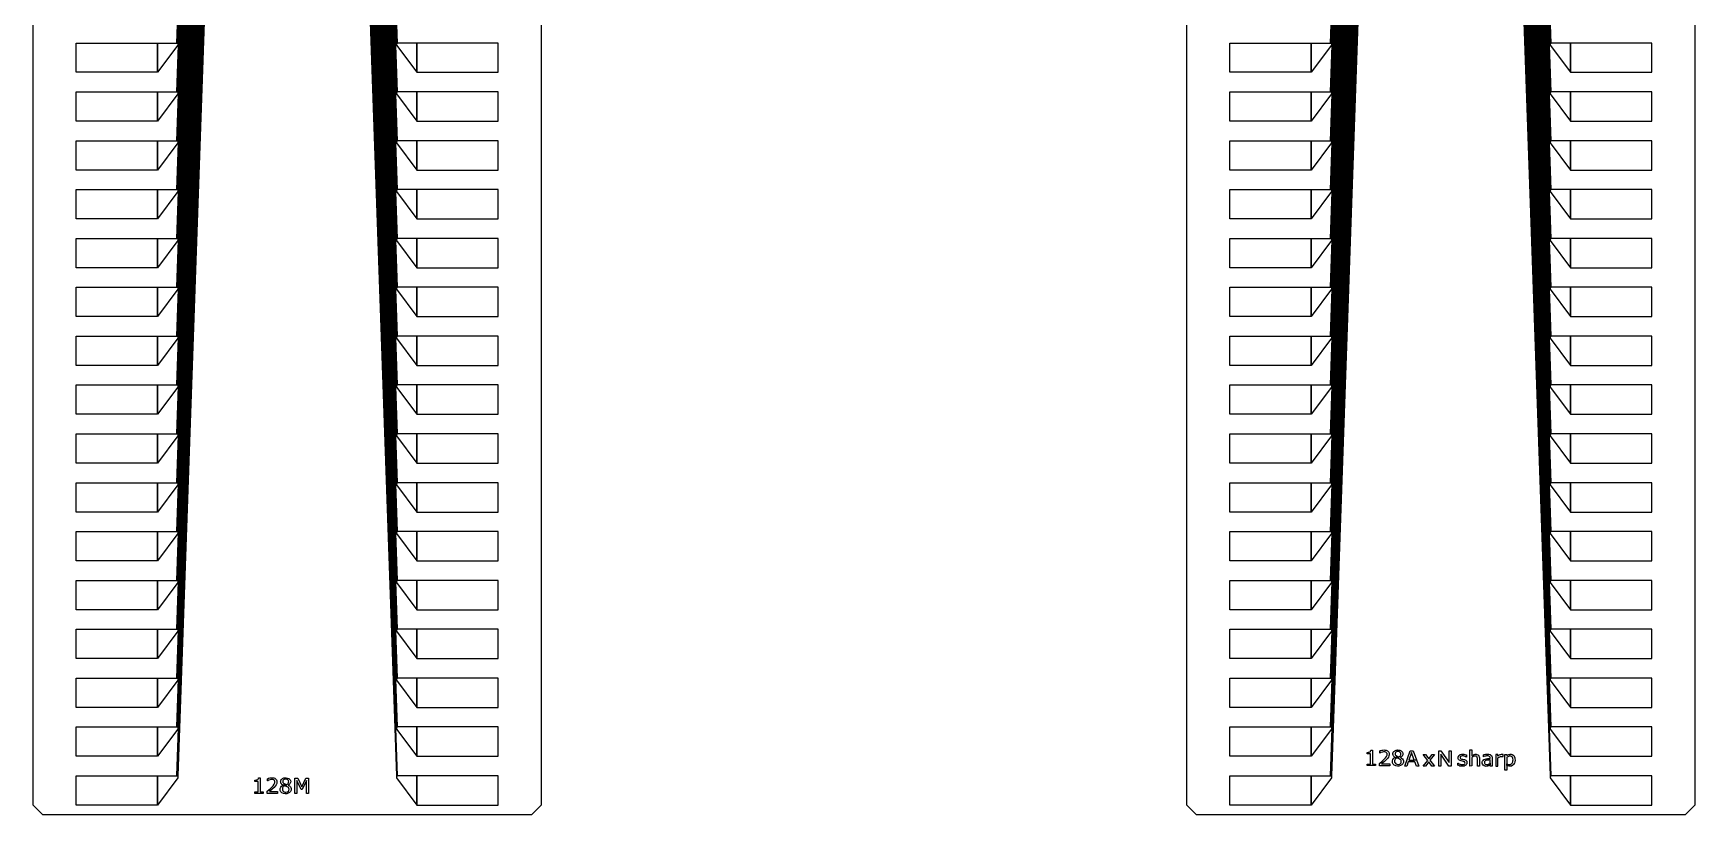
# Model space of a CAD drawing. Header units: inches. Extents: x 115980 to 170179, y 57000 to 74333.
# Drawn here: x 144180 to 147637, y 57100 to 58725 of the extents above; entities that cross this region are included whole.
import ezdxf

# ---------------------------------------------------------------- set-up
doc = ezdxf.new("R2010")
doc.units = ezdxf.units.IN
doc.header["$MEASUREMENT"] = 0
for name, color, linetype in [('metal', 221, 'Continuous'), ('nitride window', 40, 'Continuous'), ('profile', 140, 'Continuous')]:
    doc.layers.add(name, color=color, linetype=linetype)

msp = doc.modelspace()

# ---------------------------------------------------------------- linework, layer by layer
at = {"layer": 'metal'}
for points in [[(144673.9, 63671.7), (144675.5, 63671.7), (144480.8, 58197), (144478.6, 58197)], [(144480.8, 58298.6), (144478.6, 58298.6), (144670.7, 63671.7), (144672.3, 63671.7)], [(144667.5, 63671.7), (144669.1, 63671.7), (144480.8, 58400.2), (144478.6, 58400.2)], [(144480.8, 58501.8), (144478.6, 58501.8), (144664.3, 63671.7), (144665.9, 63671.7)], [(144480.8, 58603.4), (144478.6, 58603.4), (144661.1, 63671.7), (144662.7, 63671.7)], [(144657.9, 63671.7), (144659.5, 63671.7), (144480.8, 58705), (144478.6, 58705)], [(144677.1, 63671.7), (144678.7, 63671.7), (144480.8, 58095.4), (144478.6, 58095.4)], [(144680.3, 63671.7), (144681.9, 63671.7), (144480.8, 57993.8), (144478.6, 57993.8)], [(144705.9, 63671.7), (144707.5, 63671.7), (144480.8, 57181), (144478.6, 57181)], [(144702.7, 63671.7), (144704.3, 63671.7), (144480.8, 57282.6), (144478.6, 57282.6)], [(144683.5, 63671.7), (144685.1, 63671.7), (144480.8, 57892.2), (144478.6, 57892.2)], [(144480.8, 57790.6), (144478.6, 57790.6), (144686.7, 63671.7), (144688.3, 63671.7)], [(144480.8, 57689), (144478.6, 57689), (144689.9, 63671.7), (144691.5, 63671.7)], [(144693.1, 63671.7), (144694.7, 63671.7), (144480.8, 57587.4), (144478.6, 57587.4)], [(144480.8, 57485.8), (144478.6, 57485.8), (144696.3, 63671.7), (144697.9, 63671.7)], [(144699.5, 63671.7), (144701.1, 63671.7), (144480.8, 57384.2), (144478.6, 57384.2)], [(144710.7, 63671.7), (144709.1, 63671.7), (144935.8, 57181), (144938, 57181)], [(144713.9, 63671.7), (144712.3, 63671.7), (144935.8, 57282.6), (144938, 57282.6)], [(144717.1, 63671.7), (144715.5, 63671.7), (144935.8, 57384.2), (144938, 57384.2)], [(144935.8, 57485.8), (144938, 57485.8), (144720.3, 63671.7), (144718.7, 63671.7)], [(144723.5, 63671.7), (144721.9, 63671.7), (144935.8, 57587.4), (144938, 57587.4)], [(144935.8, 57689), (144938, 57689), (144726.7, 63671.7), (144725.1, 63671.7)], [(144935.8, 57790.6), (144938, 57790.6), (144729.9, 63671.7), (144728.3, 63671.7)], [(144733.1, 63671.7), (144731.5, 63671.7), (144935.8, 57892.2), (144938, 57892.2)], [(144736.3, 63671.7), (144734.7, 63671.7), (144935.8, 57993.8), (144938, 57993.8)], [(144739.5, 63671.7), (144737.9, 63671.7), (144935.8, 58095.4), (144938, 58095.4)], [(144742.7, 63671.7), (144741.1, 63671.7), (144935.8, 58197), (144938, 58197)], [(144935.8, 58298.6), (144938, 58298.6), (144745.9, 63671.7), (144744.3, 63671.7)], [(144749.1, 63671.7), (144747.5, 63671.7), (144935.8, 58400.2), (144938, 58400.2)], [(144935.8, 58501.8), (144938, 58501.8), (144752.3, 63671.7), (144750.7, 63671.7)], [(144935.8, 58603.4), (144938, 58603.4), (144755.5, 63671.7), (144753.9, 63671.7)], [(144758.7, 63671.7), (144757.1, 63671.7), (144935.8, 58705), (144938, 58705)], [(147073.9, 63671.7), (147075.5, 63671.7), (146880.8, 58197), (146878.6, 58197)], [(146880.8, 58298.6), (146878.6, 58298.6), (147070.7, 63671.7), (147072.3, 63671.7)], [(147067.5, 63671.7), (147069.1, 63671.7), (146880.8, 58400.2), (146878.6, 58400.2)], [(146880.8, 58501.8), (146878.6, 58501.8), (147064.3, 63671.7), (147065.9, 63671.7)], [(146880.8, 58603.4), (146878.6, 58603.4), (147061.1, 63671.7), (147062.7, 63671.7)], [(147057.9, 63671.7), (147059.5, 63671.7), (146880.8, 58705), (146878.6, 58705)], [(147077.1, 63671.7), (147078.7, 63671.7), (146880.8, 58095.4), (146878.6, 58095.4)], [(147080.3, 63671.7), (147081.9, 63671.7), (146880.8, 57993.8), (146878.6, 57993.8)], [(147105.9, 63671.7), (147107.5, 63671.7), (146880.8, 57181), (146878.6, 57181)], [(147102.7, 63671.7), (147104.3, 63671.7), (146880.8, 57282.6), (146878.6, 57282.6)], [(147083.5, 63671.7), (147085.1, 63671.7), (146880.8, 57892.2), (146878.6, 57892.2)], [(146880.8, 57790.6), (146878.6, 57790.6), (147086.7, 63671.7), (147088.3, 63671.7)], [(146880.8, 57689), (146878.6, 57689), (147089.9, 63671.7), (147091.5, 63671.7)], [(147093.1, 63671.7), (147094.7, 63671.7), (146880.8, 57587.4), (146878.6, 57587.4)], [(146880.8, 57485.8), (146878.6, 57485.8), (147096.3, 63671.7), (147097.9, 63671.7)], [(147099.5, 63671.7), (147101.1, 63671.7), (146880.8, 57384.2), (146878.6, 57384.2)], [(147110.7, 63671.7), (147109.1, 63671.7), (147335.8, 57181), (147338, 57181)], [(147113.9, 63671.7), (147112.3, 63671.7), (147335.8, 57282.6), (147338, 57282.6)], [(147117.1, 63671.7), (147115.5, 63671.7), (147335.8, 57384.2), (147338, 57384.2)], [(147335.8, 57485.8), (147338, 57485.8), (147120.3, 63671.7), (147118.7, 63671.7)], [(147123.5, 63671.7), (147121.9, 63671.7), (147335.8, 57587.4), (147338, 57587.4)], [(147335.8, 57689), (147338, 57689), (147126.7, 63671.7), (147125.1, 63671.7)], [(147335.8, 57790.6), (147338, 57790.6), (147129.9, 63671.7), (147128.3, 63671.7)], [(147133.1, 63671.7), (147131.5, 63671.7), (147335.8, 57892.2), (147338, 57892.2)], [(147136.3, 63671.7), (147134.7, 63671.7), (147335.8, 57993.8), (147338, 57993.8)], [(147139.5, 63671.7), (147137.9, 63671.7), (147335.8, 58095.4), (147338, 58095.4)], [(147142.7, 63671.7), (147141.1, 63671.7), (147335.8, 58197), (147338, 58197)], [(147335.8, 58298.6), (147338, 58298.6), (147145.9, 63671.7), (147144.3, 63671.7)], [(147149.1, 63671.7), (147147.5, 63671.7), (147335.8, 58400.2), (147338, 58400.2)], [(147335.8, 58501.8), (147338, 58501.8), (147152.3, 63671.7), (147150.7, 63671.7)], [(147335.8, 58603.4), (147338, 58603.4), (147155.5, 63671.7), (147153.9, 63671.7)], [(147158.7, 63671.7), (147157.1, 63671.7), (147335.8, 58705), (147338, 58705)], [(144269.1, 58705), (144438.4, 58705), (144438.4, 58644.1), (144269.1, 58644.1)], [(144438.4, 58644.1), (144438.4, 58705), (144480.8, 58705), (144480.8, 58700.8), (144438.4, 58644.1)], [(144978.2, 58644.1), (144978.2, 58705), (144935.8, 58705), (144935.8, 58700.8), (144978.2, 58644.1)], [(145147.5, 58705), (144978.2, 58705), (144978.2, 58644.1), (145147.5, 58644.1)], [(146669.1, 58705), (146838.4, 58705), (146838.4, 58644.1), (146669.1, 58644.1)], [(146838.4, 58644.1), (146838.4, 58705), (146880.8, 58705), (146880.8, 58700.8), (146838.4, 58644.1)], [(147378.2, 58644.1), (147378.2, 58705), (147335.8, 58705), (147335.8, 58700.8), (147378.2, 58644.1)], [(147547.5, 58705), (147378.2, 58705), (147378.2, 58644.1), (147547.5, 58644.1)], [(144269.1, 58603.4), (144438.4, 58603.4), (144438.4, 58542.5), (144269.1, 58542.5)], [(144438.4, 58542.5), (144438.4, 58603.4), (144480.8, 58603.4), (144480.8, 58599.2), (144438.4, 58542.5)], [(144978.2, 58542.5), (144978.2, 58603.4), (144935.8, 58603.4), (144935.8, 58599.2), (144978.2, 58542.5)], [(145147.5, 58603.4), (144978.2, 58603.4), (144978.2, 58542.5), (145147.5, 58542.5)], [(146669.1, 58603.4), (146838.4, 58603.4), (146838.4, 58542.5), (146669.1, 58542.5)], [(146838.4, 58542.5), (146838.4, 58603.4), (146880.8, 58603.4), (146880.8, 58599.2), (146838.4, 58542.5)], [(147378.2, 58542.5), (147378.2, 58603.4), (147335.8, 58603.4), (147335.8, 58599.2), (147378.2, 58542.5)], [(147547.5, 58603.4), (147378.2, 58603.4), (147378.2, 58542.5), (147547.5, 58542.5)], [(144269.1, 58501.8), (144438.4, 58501.8), (144438.4, 58440.9), (144269.1, 58440.9)], [(144438.4, 58440.9), (144438.4, 58501.8), (144480.8, 58501.8), (144480.8, 58497.6), (144438.4, 58440.9)], [(144978.2, 58440.9), (144978.2, 58501.8), (144935.8, 58501.8), (144935.8, 58497.6), (144978.2, 58440.9)], [(145147.5, 58501.8), (144978.2, 58501.8), (144978.2, 58440.9), (145147.5, 58440.9)], [(146669.1, 58501.8), (146838.4, 58501.8), (146838.4, 58440.9), (146669.1, 58440.9)], [(146838.4, 58440.9), (146838.4, 58501.8), (146880.8, 58501.8), (146880.8, 58497.6), (146838.4, 58440.9)], [(147378.2, 58440.9), (147378.2, 58501.8), (147335.8, 58501.8), (147335.8, 58497.6), (147378.2, 58440.9)], [(147547.5, 58501.8), (147378.2, 58501.8), (147378.2, 58440.9), (147547.5, 58440.9)], [(144269.1, 58400.2), (144438.4, 58400.2), (144438.4, 58339.2), (144269.1, 58339.2)], [(144438.4, 58339.2), (144438.4, 58400.2), (144480.8, 58400.2), (144480.8, 58396), (144438.4, 58339.2)], [(144978.2, 58339.2), (144978.2, 58400.2), (144935.8, 58400.2), (144935.8, 58396), (144978.2, 58339.2)], [(145147.5, 58400.2), (144978.2, 58400.2), (144978.2, 58339.2), (145147.5, 58339.2)], [(146669.1, 58400.2), (146838.4, 58400.2), (146838.4, 58339.2), (146669.1, 58339.2)], [(146838.4, 58339.2), (146838.4, 58400.2), (146880.8, 58400.2), (146880.8, 58396), (146838.4, 58339.2)], [(147378.2, 58339.2), (147378.2, 58400.2), (147335.8, 58400.2), (147335.8, 58396), (147378.2, 58339.2)], [(147547.5, 58400.2), (147378.2, 58400.2), (147378.2, 58339.2), (147547.5, 58339.2)], [(144269.1, 58298.6), (144438.4, 58298.6), (144438.4, 58237.6), (144269.1, 58237.6)], [(144438.4, 58237.6), (144438.4, 58298.6), (144480.8, 58298.6), (144480.8, 58294.4), (144438.4, 58237.6)], [(144978.2, 58237.6), (144978.2, 58298.6), (144935.8, 58298.6), (144935.8, 58294.4), (144978.2, 58237.6)], [(145147.5, 58298.6), (144978.2, 58298.6), (144978.2, 58237.6), (145147.5, 58237.6)], [(146669.1, 58298.6), (146838.4, 58298.6), (146838.4, 58237.6), (146669.1, 58237.6)], [(146838.4, 58237.6), (146838.4, 58298.6), (146880.8, 58298.6), (146880.8, 58294.4), (146838.4, 58237.6)], [(147378.2, 58237.6), (147378.2, 58298.6), (147335.8, 58298.6), (147335.8, 58294.4), (147378.2, 58237.6)], [(147547.5, 58298.6), (147378.2, 58298.6), (147378.2, 58237.6), (147547.5, 58237.6)], [(144269.1, 58197), (144438.4, 58197), (144438.4, 58136), (144269.1, 58136)], [(144438.4, 58136), (144438.4, 58197), (144480.8, 58197), (144480.8, 58192.8), (144438.4, 58136)], [(144978.2, 58136), (144978.2, 58197), (144935.8, 58197), (144935.8, 58192.8), (144978.2, 58136)], [(145147.5, 58197), (144978.2, 58197), (144978.2, 58136), (145147.5, 58136)], [(146669.1, 58197), (146838.4, 58197), (146838.4, 58136), (146669.1, 58136)], [(146838.4, 58136), (146838.4, 58197), (146880.8, 58197), (146880.8, 58192.8), (146838.4, 58136)], [(147378.2, 58136), (147378.2, 58197), (147335.8, 58197), (147335.8, 58192.8), (147378.2, 58136)], [(147547.5, 58197), (147378.2, 58197), (147378.2, 58136), (147547.5, 58136)], [(144269.1, 58095.4), (144438.4, 58095.4), (144438.4, 58034.4), (144269.1, 58034.4)], [(144438.4, 58034.4), (144438.4, 58095.4), (144480.8, 58095.4), (144480.8, 58091.2), (144438.4, 58034.4)], [(144978.2, 58034.4), (144978.2, 58095.4), (144935.8, 58095.4), (144935.8, 58091.2), (144978.2, 58034.4)], [(145147.5, 58095.4), (144978.2, 58095.4), (144978.2, 58034.4), (145147.5, 58034.4)], [(146669.1, 58095.4), (146838.4, 58095.4), (146838.4, 58034.4), (146669.1, 58034.4)], [(146838.4, 58034.4), (146838.4, 58095.4), (146880.8, 58095.4), (146880.8, 58091.2), (146838.4, 58034.4)], [(147378.2, 58034.4), (147378.2, 58095.4), (147335.8, 58095.4), (147335.8, 58091.2), (147378.2, 58034.4)], [(147547.5, 58095.4), (147378.2, 58095.4), (147378.2, 58034.4), (147547.5, 58034.4)], [(144269.1, 57993.8), (144438.4, 57993.8), (144438.4, 57932.8), (144269.1, 57932.8)], [(144438.4, 57932.8), (144438.4, 57993.8), (144480.8, 57993.8), (144480.8, 57989.6), (144438.4, 57932.8)], [(144978.2, 57932.8), (144978.2, 57993.8), (144935.8, 57993.8), (144935.8, 57989.6), (144978.2, 57932.8)], [(145147.5, 57993.8), (144978.2, 57993.8), (144978.2, 57932.8), (145147.5, 57932.8)], [(146669.1, 57993.8), (146838.4, 57993.8), (146838.4, 57932.8), (146669.1, 57932.8)], [(146838.4, 57932.8), (146838.4, 57993.8), (146880.8, 57993.8), (146880.8, 57989.6), (146838.4, 57932.8)], [(147378.2, 57932.8), (147378.2, 57993.8), (147335.8, 57993.8), (147335.8, 57989.6), (147378.2, 57932.8)], [(147547.5, 57993.8), (147378.2, 57993.8), (147378.2, 57932.8), (147547.5, 57932.8)], [(144269.1, 57892.2), (144438.4, 57892.2), (144438.4, 57831.2), (144269.1, 57831.2)], [(144438.4, 57831.2), (144438.4, 57892.2), (144480.8, 57892.2), (144480.8, 57888), (144438.4, 57831.2)], [(144978.2, 57831.2), (144978.2, 57892.2), (144935.8, 57892.2), (144935.8, 57888), (144978.2, 57831.2)], [(145147.5, 57892.2), (144978.2, 57892.2), (144978.2, 57831.2), (145147.5, 57831.2)], [(146669.1, 57892.2), (146838.4, 57892.2), (146838.4, 57831.2), (146669.1, 57831.2)], [(146838.4, 57831.2), (146838.4, 57892.2), (146880.8, 57892.2), (146880.8, 57888), (146838.4, 57831.2)], [(147378.2, 57831.2), (147378.2, 57892.2), (147335.8, 57892.2), (147335.8, 57888), (147378.2, 57831.2)], [(147547.5, 57892.2), (147378.2, 57892.2), (147378.2, 57831.2), (147547.5, 57831.2)], [(144269.1, 57790.6), (144438.4, 57790.6), (144438.4, 57729.6), (144269.1, 57729.6)], [(144438.4, 57729.6), (144438.4, 57790.6), (144480.8, 57790.6), (144480.8, 57786.4), (144438.4, 57729.6)], [(144978.2, 57729.6), (144978.2, 57790.6), (144935.8, 57790.6), (144935.8, 57786.4), (144978.2, 57729.6)], [(145147.5, 57790.6), (144978.2, 57790.6), (144978.2, 57729.6), (145147.5, 57729.6)], [(146669.1, 57790.6), (146838.4, 57790.6), (146838.4, 57729.6), (146669.1, 57729.6)], [(146838.4, 57729.6), (146838.4, 57790.6), (146880.8, 57790.6), (146880.8, 57786.4), (146838.4, 57729.6)], [(147378.2, 57729.6), (147378.2, 57790.6), (147335.8, 57790.6), (147335.8, 57786.4), (147378.2, 57729.6)], [(147547.5, 57790.6), (147378.2, 57790.6), (147378.2, 57729.6), (147547.5, 57729.6)], [(144269.1, 57689), (144438.4, 57689), (144438.4, 57628), (144269.1, 57628)], [(144438.4, 57628), (144438.4, 57689), (144480.8, 57689), (144480.8, 57684.7), (144438.4, 57628)], [(144978.2, 57628), (144978.2, 57689), (144935.8, 57689), (144935.8, 57684.7), (144978.2, 57628)], [(145147.5, 57689), (144978.2, 57689), (144978.2, 57628), (145147.5, 57628)], [(146669.1, 57689), (146838.4, 57689), (146838.4, 57628), (146669.1, 57628)], [(146838.4, 57628), (146838.4, 57689), (146880.8, 57689), (146880.8, 57684.7), (146838.4, 57628)], [(147378.2, 57628), (147378.2, 57689), (147335.8, 57689), (147335.8, 57684.7), (147378.2, 57628)], [(147547.5, 57689), (147378.2, 57689), (147378.2, 57628), (147547.5, 57628)], [(144269.1, 57587.4), (144438.4, 57587.4), (144438.4, 57526.4), (144269.1, 57526.4)], [(144438.4, 57526.4), (144438.4, 57587.4), (144480.8, 57587.4), (144480.8, 57583.1), (144438.4, 57526.4)], [(144978.2, 57526.4), (144978.2, 57587.4), (144935.8, 57587.4), (144935.8, 57583.1), (144978.2, 57526.4)], [(145147.5, 57587.4), (144978.2, 57587.4), (144978.2, 57526.4), (145147.5, 57526.4)], [(146669.1, 57587.4), (146838.4, 57587.4), (146838.4, 57526.4), (146669.1, 57526.4)], [(146838.4, 57526.4), (146838.4, 57587.4), (146880.8, 57587.4), (146880.8, 57583.1), (146838.4, 57526.4)], [(147378.2, 57526.4), (147378.2, 57587.4), (147335.8, 57587.4), (147335.8, 57583.1), (147378.2, 57526.4)], [(147547.5, 57587.4), (147378.2, 57587.4), (147378.2, 57526.4), (147547.5, 57526.4)], [(144269.1, 57485.8), (144438.4, 57485.8), (144438.4, 57424.8), (144269.1, 57424.8)], [(144438.4, 57424.8), (144438.4, 57485.8), (144480.8, 57485.8), (144480.8, 57481.5), (144438.4, 57424.8)], [(144978.2, 57424.8), (144978.2, 57485.8), (144935.8, 57485.8), (144935.8, 57481.5), (144978.2, 57424.8)], [(145147.5, 57485.8), (144978.2, 57485.8), (144978.2, 57424.8), (145147.5, 57424.8)], [(146669.1, 57485.8), (146838.4, 57485.8), (146838.4, 57424.8), (146669.1, 57424.8)], [(146838.4, 57424.8), (146838.4, 57485.8), (146880.8, 57485.8), (146880.8, 57481.5), (146838.4, 57424.8)], [(147378.2, 57424.8), (147378.2, 57485.8), (147335.8, 57485.8), (147335.8, 57481.5), (147378.2, 57424.8)], [(147547.5, 57485.8), (147378.2, 57485.8), (147378.2, 57424.8), (147547.5, 57424.8)], [(144269.1, 57384.2), (144438.4, 57384.2), (144438.4, 57323.2), (144269.1, 57323.2)], [(144438.4, 57323.2), (144438.4, 57384.2), (144480.8, 57384.2), (144480.8, 57379.9), (144438.4, 57323.2)], [(144978.2, 57323.2), (144978.2, 57384.2), (144935.8, 57384.2), (144935.8, 57379.9), (144978.2, 57323.2)], [(145147.5, 57384.2), (144978.2, 57384.2), (144978.2, 57323.2), (145147.5, 57323.2)], [(146669.1, 57384.2), (146838.4, 57384.2), (146838.4, 57323.2), (146669.1, 57323.2)], [(146838.4, 57323.2), (146838.4, 57384.2), (146880.8, 57384.2), (146880.8, 57379.9), (146838.4, 57323.2)], [(147378.2, 57323.2), (147378.2, 57384.2), (147335.8, 57384.2), (147335.8, 57379.9), (147378.2, 57323.2)], [(147547.5, 57384.2), (147378.2, 57384.2), (147378.2, 57323.2), (147547.5, 57323.2)], [(144269.1, 57282.6), (144438.4, 57282.6), (144438.4, 57221.6), (144269.1, 57221.6)], [(144438.4, 57221.6), (144438.4, 57282.6), (144480.8, 57282.6), (144480.8, 57278.3), (144438.4, 57221.6)], [(144978.2, 57221.6), (144978.2, 57282.6), (144935.8, 57282.6), (144935.8, 57278.3), (144978.2, 57221.6)], [(145147.5, 57282.6), (144978.2, 57282.6), (144978.2, 57221.6), (145147.5, 57221.6)], [(146669.1, 57282.6), (146838.4, 57282.6), (146838.4, 57221.6), (146669.1, 57221.6)], [(146838.4, 57221.6), (146838.4, 57282.6), (146880.8, 57282.6), (146880.8, 57278.3), (146838.4, 57221.6)], [(147378.2, 57221.6), (147378.2, 57282.6), (147335.8, 57282.6), (147335.8, 57278.3), (147378.2, 57221.6)], [(147547.5, 57282.6), (147378.2, 57282.6), (147378.2, 57221.6), (147547.5, 57221.6)], [(146955.1, 57229.7), (146956.9, 57229.8), (146958.1, 57229.9), (146959.2, 57230.2), (146961.2, 57231.1), (146961.8, 57231.6), (146962.3, 57232.7), (146962.6, 57234.3), (146965.9, 57234.3), (146965.9, 57205.4), (146972.4, 57205.4), (146972.3, 57202.1), (146955.1, 57202.1), (146955.1, 57205.3), (146961.7, 57205.4), (146961.7, 57226.8), (146955.1, 57226.8)], [(146981.3, 57228.3), (146981.3, 57232.7), (146983, 57233.4), (146985.7, 57234.2), (146987.6, 57234.6), (146989.9, 57234.8), (146992.1, 57234.6), (146994.5, 57234.3), (146996.1, 57233.7), (146997.4, 57232.8), (146998.8, 57231.7), (146999.8, 57230.3), (147000.6, 57228.5), (147000.8, 57226.8), (147000.8, 57224.9), (147000.4, 57222.4), (146999.4, 57220.1), (146997.3, 57217), (146994.9, 57214.5), (146990.9, 57210.8), (146985.1, 57205.8), (147002.1, 57205.8), (147002.2, 57202), (146980.5, 57202), (146980.5, 57206.6), (146986.5, 57211.6), (146993.2, 57218.2), (146995.4, 57221.4), (146996.5, 57224.2), (146996.4, 57227.3), (146995.5, 57228.8), (146993.9, 57230.3), (146991.7, 57230.9), (146989.3, 57230.9), (146987, 57230.5), (146983.8, 57229.4), (146981.7, 57228.3), (146981.6, 57228.2)], [(147019.2, 57234.6), (147020.2, 57234.6), (147023, 57234.1), (147025.6, 57233), (147027.2, 57231.8), (147028.6, 57230.1), (147029.5, 57227.3), (147029.4, 57224.6), (147028, 57221.9), (147026.5, 57220.4), (147025, 57219.5), (147024.2, 57219), (147025.4, 57218.4), (147026.8, 57217.7), (147028.7, 57216), (147029.7, 57214.3), (147030.4, 57212.1), (147030.3, 57209), (147029, 57205.9), (147026.9, 57203.7), (147024.4, 57202.3), (147021.2, 57201.3), (147018, 57201.2), (147014.4, 57202), (147011.2, 57203.4), (147009.3, 57205.5), (147007.8, 57208.2), (147007.5, 57212), (147008.6, 57215.2), (147010.5, 57217.4), (147013.1, 57219), (147013.6, 57219.2), (147016.4, 57218.1), (147014.9, 57217.2), (147013.8, 57216.1), (147013.1, 57215.1), (147012.6, 57214), (147012.1, 57212.3), (147012.2, 57209.6), (147013.1, 57207.7), (147014.8, 57206.2), (147017, 57205), (147019.4, 57204.8), (147022.7, 57205.2), (147024.6, 57206.6), (147025.6, 57208.3), (147026, 57210.7), (147025.9, 57212.5), (147024.9, 57214), (147024, 57215), (147022.2, 57215.9), (147020.4, 57216.7), (147017.6, 57217.7), (147016.3, 57218.2), (147013.6, 57219.3), (147021.6, 57220.2), (147022.8, 57221.1), (147023.6, 57221.9), (147024.4, 57222.9), (147024.9, 57224), (147025.2, 57225.2), (147025.3, 57226.5), (147025.2, 57227.6), (147025.1, 57228.2), (147024.7, 57229), (147024.2, 57229.7), (147023.3, 57230.4), (147022.2, 57231), (147020.8, 57231.4), (147019.5, 57231.6), (147018.1, 57231.6), (147017, 57231.3), (147015.8, 57231), (147014.8, 57230.4), (147013.8, 57229.5), (147013.2, 57228.4), (147013, 57227.3), (147013, 57226.1), (147013.3, 57225), (147013.8, 57224.2), (147014.3, 57223.7), (147015.1, 57223.1), (147015.5, 57222.8), (147016.2, 57222.4), (147018.7, 57221.3), (147021.5, 57220.3), (147013.5, 57219.4), (147012.3, 57220), (147011.3, 57220.8), (147010.2, 57221.8), (147009.5, 57222.7), (147009, 57223.7), (147008.8, 57224.6), (147008.6, 57225.4), (147008.6, 57226.6), (147008.7, 57228.1), (147008.9, 57228.9), (147009.4, 57229.9), (147009.9, 57230.7), (147010.8, 57231.8), (147011.7, 57232.6), (147012.5, 57233.1), (147013.8, 57233.8), (147015.1, 57234.3), (147016.5, 57234.6), (147017.2, 57234.6), (147018.2, 57234.7)], [(147037.6, 57201.2), (147033.2, 57201.2), (147044.8, 57233), (147050.7, 57233), (147057.5, 57214), (147053.1, 57213.8), (147047.5, 57229.4), (147042, 57213.8), (147053.1, 57213.8), (147057.5, 57213.9), (147062.2, 57201.2), (147057.6, 57201.2), (147054.5, 57210.1), (147040.6, 57210)], [(147071.7, 57225.2), (147076.7, 57225.2), (147083.5, 57216.2), (147090.3, 57225.3), (147095, 57225.3), (147085.6, 57213.4), (147095, 57201.2), (147089.9, 57201.2), (147083.2, 57210.3), (147076.3, 57201.2), (147071.6, 57201.2), (147081, 57213.1)], [(147108.1, 57201), (147104.1, 57201.2), (147104.1, 57233), (147108.6, 57233), (147125.4, 57208.6), (147125.4, 57233.1), (147130, 57233.1), (147130, 57200.9), (147124.9, 57200.9), (147108.2, 57225.9)], [(147161.8, 57224.2), (147161.8, 57219.8), (147161.5, 57219.8), (147160.9, 57220.4), (147159.9, 57220.8), (147158.6, 57221.5), (147156.8, 57222.1), (147155.4, 57222.4), (147154, 57222.6), (147152.5, 57222.5), (147151, 57222.2), (147149.8, 57221.7), (147149, 57221.2), (147148.4, 57220.3), (147148.2, 57219.1), (147148.4, 57218.1), (147148.9, 57217.2), (147149.7, 57216.6), (147151.2, 57215.9), (147152.7, 57215.5), (147153.7, 57215.4), (147155.7, 57214.9), (147157.6, 57214.6), (147159.2, 57214), (147160.6, 57213.2), (147161.5, 57212.4), (147162.1, 57211.5), (147162.6, 57210.2), (147162.7, 57208.6), (147162.6, 57207.4), (147162.4, 57206.2), (147161.9, 57204.9), (147160.9, 57203.7), (147160.2, 57203), (147159, 57202.2), (147157.8, 57201.6), (147156.9, 57201.3), (147155.5, 57201), (147154.1, 57200.9), (147151.8, 57200.8), (147149.3, 57201), (147147.6, 57201.4), (147145.5, 57202.1), (147143.9, 57202.8), (147143.9, 57207.4), (147144.2, 57207.4), (147145, 57206.8), (147146.4, 57206), (147148.5, 57205), (147149.9, 57204.6), (147151.5, 57204.3), (147152.9, 57204.3), (147154.2, 57204.3), (147155.6, 57204.5), (147157.2, 57205.1), (147158.2, 57206.2), (147158.6, 57207.5), (147158.5, 57208.8), (147158, 57209.8), (147157, 57210.4), (147155.4, 57211), (147153.2, 57211.5), (147150.8, 57211.9), (147148.8, 57212.6), (147147.3, 57213.2), (147146, 57214), (147145.2, 57214.9), (147144.4, 57216.3), (147144.1, 57218.1), (147144.2, 57220), (147144.8, 57221.8), (147145.7, 57223.1), (147147.5, 57224.4), (147148.8, 57225.1), (147151, 57225.7), (147153.3, 57226), (147156, 57225.9), (147158.2, 57225.5), (147160.2, 57224.9), (147161.4, 57224.3)], [(147168.5, 57234.8), (147172.6, 57234.8), (147172.6, 57222.8), (147174.2, 57223.9), (147176, 57224.8), (147177.9, 57225.6), (147179.5, 57226), (147181.5, 57226), (147183.3, 57225.6), (147185.2, 57224.9), (147186.5, 57223.7), (147187.6, 57222.2), (147188.1, 57220.4), (147188.5, 57218.5), (147188.6, 57215.5), (147188.6, 57213.4), (147188.6, 57210.2), (147188.5, 57207), (147188.5, 57204), (147188.6, 57201.4), (147184.5, 57201.4), (147184.5, 57214.8), (147184.4, 57217.2), (147184.2, 57219), (147183.8, 57220.1), (147183, 57221.2), (147181.9, 57221.8), (147180.5, 57222.1), (147178.6, 57222.1), (147177.3, 57221.8), (147176.6, 57221.6), (147175.6, 57221.2), (147174.6, 57220.5), (147172.6, 57219.3), (147172.6, 57201.5), (147168.5, 57201.4)], [(147196.8, 57224.8), (147198.6, 57225.3), (147200.9, 57225.7), (147203.1, 57226), (147205.8, 57225.9), (147208.5, 57225.8), (147210.6, 57225.1), (147211.8, 57224.5), (147213.7, 57222.9), (147214.5, 57221.4), (147214.9, 57219.8), (147215, 57218.3), (147215.1, 57217.3), (147215, 57201.4), (147211, 57201.4), (147211, 57203.9), (147211, 57207.3), (147210.9, 57213.9), (147209.2, 57213.9), (147207.8, 57213.7), (147205.6, 57213.5), (147203.6, 57213.2), (147202, 57212.7), (147200.5, 57212), (147199.3, 57210.8), (147198.9, 57209.4), (147198.9, 57207.3), (147199.5, 57206.1), (147200.4, 57205.2), (147201.8, 57204.7), (147203.3, 57204.4), (147204.8, 57204.5), (147206.1, 57204.7), (147207.8, 57205.3), (147209.2, 57206), (147210.8, 57207.1), (147210.9, 57207.2), (147210.9, 57203.9), (147209.6, 57202.9), (147208.2, 57202.1), (147206.2, 57201.2), (147204.4, 57200.8), (147202.8, 57200.7), (147200.5, 57200.9), (147198.4, 57201.6), (147196.7, 57203), (147195.1, 57205.3), (147194.6, 57207.3), (147194.6, 57209.9), (147195.2, 57211.7), (147196.2, 57213.1), (147197.8, 57214.7), (147200.2, 57215.8), (147202.8, 57216.5), (147205.2, 57216.9), (147208.7, 57217.2), (147211, 57217.3), (147211, 57218.5), (147210.7, 57219.6), (147210.1, 57220.8), (147209.3, 57221.5), (147208.1, 57222.2), (147206.7, 57222.4), (147204.6, 57222.5), (147203.1, 57222.4), (147201.6, 57222.1), (147199.8, 57221.8), (147197.8, 57221), (147197.2, 57220.8), (147196.8, 57220.8)], [(147226.9, 57225.2), (147223, 57225.3), (147223, 57201.3), (147227, 57201.4), (147227, 57218.3), (147228.4, 57219.4), (147229.6, 57220), (147230.9, 57220.7), (147232.1, 57221.1), (147233.6, 57221.3), (147234.7, 57221.3), (147235.7, 57221.3), (147237.2, 57221.2), (147237.9, 57221), (147237.9, 57221.7), (147237.9, 57225.1), (147236.7, 57225.2), (147235.3, 57225.3), (147234, 57225.2), (147232.6, 57224.9), (147231.2, 57224.5), (147229.8, 57223.8), (147228.5, 57222.9), (147227.7, 57222.3), (147227, 57221.8), (147226.9, 57221.7)], [(147241.6, 57225.4), (147245.7, 57225.3), (147245.6, 57222.9), (147246.8, 57223.6), (147247.9, 57224.3), (147249.5, 57225.2), (147250.9, 57225.5), (147252.6, 57225.9), (147254.3, 57226), (147256.4, 57225.6), (147258.2, 57224.9), (147260, 57223.2), (147260.7, 57222), (147261.6, 57220.7), (147262.2, 57218.5), (147262.6, 57216.1), (147262.8, 57213.2), (147262.5, 57210.4), (147261.6, 57207.6), (147261.1, 57206.3), (147259.8, 57204.4), (147258.1, 57202.8), (147255.4, 57201.4), (147253.6, 57200.9), (147250.2, 57200.9), (147248.3, 57201.5), (147246.6, 57202.1), (147245.7, 57202.5), (147245.7, 57205.9), (147247, 57205.4), (147248.8, 57204.8), (147250.9, 57204.6), (147252.3, 57204.7), (147254.1, 57204.9), (147255.4, 57205.6), (147256.9, 57207.2), (147257.7, 57208.5), (147258.2, 57210.2), (147258.4, 57212.2), (147258.6, 57214.2), (147258.2, 57216.7), (147257.8, 57218.7), (147257, 57219.9), (147256.4, 57220.9), (147255.4, 57221.5), (147254.2, 57221.9), (147252.2, 57222.1), (147250.3, 57221.9), (147248.8, 57221.3), (147247.7, 57220.8), (147246.3, 57219.9), (147245.6, 57219.4), (147245.6, 57205.9), (147245.6, 57202.6), (147245.6, 57192.5), (147241.6, 57192.5)], [(144269.1, 57181), (144438.4, 57181), (144438.4, 57120), (144269.1, 57120)], [(144438.4, 57120), (144438.4, 57181), (144480.8, 57181), (144480.8, 57176.7), (144438.4, 57120)], [(144641.2, 57172), (144643, 57172.1), (144644.3, 57172.3), (144645.4, 57172.5), (144647.4, 57173.4), (144648, 57173.9), (144648.4, 57175.1), (144648.7, 57176.6), (144652, 57176.6), (144652, 57147.7), (144658.5, 57147.7), (144658.5, 57144.4), (144641.2, 57144.4), (144641.2, 57147.6), (144647.9, 57147.7), (144647.9, 57169.1), (144641.2, 57169.1)], [(144667.4, 57170.6), (144667.5, 57175), (144669.2, 57175.8), (144671.9, 57176.5), (144673.8, 57176.9), (144676.1, 57177.1), (144678.2, 57177), (144680.6, 57176.6), (144682.3, 57176), (144683.6, 57175.1), (144684.9, 57174.1), (144686, 57172.6), (144686.7, 57170.9), (144686.9, 57169.2), (144687, 57167.2), (144686.6, 57164.7), (144685.5, 57162.4), (144683.5, 57159.3), (144681.1, 57156.8), (144677, 57153.1), (144671.3, 57148.1), (144688.2, 57148.1), (144688.4, 57144.4), (144666.6, 57144.4), (144666.6, 57148.9), (144672.6, 57154), (144679.4, 57160.5), (144681.5, 57163.7), (144682.7, 57166.5), (144682.6, 57169.6), (144681.6, 57171.1), (144680, 57172.6), (144677.8, 57173.2), (144675.4, 57173.2), (144673.1, 57172.8), (144669.9, 57171.7), (144667.8, 57170.7), (144667.7, 57170.6)], [(144705.3, 57177), (144706.4, 57176.9), (144709.2, 57176.4), (144711.8, 57175.3), (144713.3, 57174.1), (144714.8, 57172.4), (144715.6, 57169.6), (144715.5, 57166.9), (144714.1, 57164.2), (144712.6, 57162.7), (144711.2, 57161.8), (144710.4, 57161.4), (144711.6, 57160.7), (144712.9, 57160), (144714.9, 57158.3), (144715.9, 57156.6), (144716.5, 57154.4), (144716.4, 57151.3), (144715.2, 57148.2), (144713.1, 57146), (144710.5, 57144.6), (144707.4, 57143.6), (144704.2, 57143.6), (144700.5, 57144.3), (144697.4, 57145.8), (144695.4, 57147.9), (144694, 57150.5), (144693.7, 57154.3), (144694.8, 57157.5), (144696.6, 57159.7), (144699.2, 57161.3), (144699.8, 57161.5), (144702.5, 57160.5), (144701.1, 57159.6), (144700, 57158.5), (144699.2, 57157.4), (144698.8, 57156.3), (144698.3, 57154.6), (144698.4, 57152), (144699.3, 57150), (144700.9, 57148.5), (144703.1, 57147.3), (144705.5, 57147.1), (144708.8, 57147.5), (144710.8, 57148.9), (144711.7, 57150.6), (144712.1, 57153), (144712, 57154.8), (144711.1, 57156.4), (144710.2, 57157.3), (144708.4, 57158.2), (144706.5, 57159), (144703.8, 57160), (144702.5, 57160.5), (144699.8, 57161.6), (144707.7, 57162.5), (144708.9, 57163.4), (144709.7, 57164.2), (144710.5, 57165.2), (144711.1, 57166.4), (144711.3, 57167.5), (144711.5, 57168.8), (144711.3, 57169.9), (144711.2, 57170.5), (144710.8, 57171.3), (144710.3, 57172), (144709.4, 57172.7), (144708.4, 57173.3), (144706.9, 57173.7), (144705.6, 57173.9), (144704.2, 57173.9), (144703.1, 57173.7), (144702, 57173.3), (144700.9, 57172.7), (144700, 57171.8), (144699.3, 57170.7), (144699.1, 57169.7), (144699.1, 57168.4), (144699.5, 57167.3), (144700, 57166.6), (144700.4, 57166), (144701.2, 57165.4), (144701.6, 57165.1), (144702.3, 57164.7), (144704.9, 57163.6), (144707.7, 57162.6), (144699.7, 57161.7), (144698.5, 57162.4), (144697.4, 57163.2), (144696.3, 57164.1), (144695.6, 57165.1), (144695.1, 57166), (144694.9, 57166.9), (144694.8, 57167.7), (144694.7, 57169), (144694.9, 57170.4), (144695.1, 57171.3), (144695.6, 57172.3), (144696, 57173.1), (144696.9, 57174.1), (144697.9, 57174.9), (144698.6, 57175.4), (144699.9, 57176.1), (144701.3, 57176.6), (144702.7, 57176.9), (144703.4, 57176.9), (144704.3, 57177)], [(144724.5, 57144), (144724.5, 57175.9), (144730.3, 57175.9), (144738.8, 57158.2), (144747.1, 57176), (144753, 57175.9), (144753, 57143.9), (144748.8, 57143.9), (144748.7, 57171.5), (144739.8, 57152.7), (144737.3, 57152.8), (144728.5, 57171.5), (144728.5, 57143.9)], [(144978.2, 57120), (144978.2, 57181), (144935.8, 57181), (144935.8, 57176.7), (144978.2, 57120)], [(145147.5, 57181), (144978.2, 57181), (144978.2, 57120), (145147.5, 57120)], [(146669.1, 57181), (146838.4, 57181), (146838.4, 57120), (146669.1, 57120)], [(146838.4, 57120), (146838.4, 57181), (146880.8, 57181), (146880.8, 57176.7), (146838.4, 57120)], [(147378.2, 57120), (147378.2, 57181), (147335.8, 57181), (147335.8, 57176.7), (147378.2, 57120)], [(147547.5, 57181), (147378.2, 57181), (147378.2, 57120), (147547.5, 57120)]]:
    msp.add_lwpolyline(points, close=True, dxfattribs=at)
at = {"layer": 'nitride window'}
for points in [[(144269.1, 58705), (144438.4, 58705), (144438.4, 58644.1), (144269.1, 58644.1)], [(145147.5, 58705), (144978.2, 58705), (144978.2, 58644.1), (145147.5, 58644.1)], [(146669.1, 58705), (146838.4, 58705), (146838.4, 58644.1), (146669.1, 58644.1)], [(147547.5, 58705), (147378.2, 58705), (147378.2, 58644.1), (147547.5, 58644.1)], [(144269.1, 58603.4), (144438.4, 58603.4), (144438.4, 58542.5), (144269.1, 58542.5)], [(145147.5, 58603.4), (144978.2, 58603.4), (144978.2, 58542.5), (145147.5, 58542.5)], [(146669.1, 58603.4), (146838.4, 58603.4), (146838.4, 58542.5), (146669.1, 58542.5)], [(147547.5, 58603.4), (147378.2, 58603.4), (147378.2, 58542.5), (147547.5, 58542.5)], [(144269.1, 58501.8), (144438.4, 58501.8), (144438.4, 58440.9), (144269.1, 58440.9)], [(145147.5, 58501.8), (144978.2, 58501.8), (144978.2, 58440.9), (145147.5, 58440.9)], [(146669.1, 58501.8), (146838.4, 58501.8), (146838.4, 58440.9), (146669.1, 58440.9)], [(147547.5, 58501.8), (147378.2, 58501.8), (147378.2, 58440.9), (147547.5, 58440.9)], [(144269.1, 58400.2), (144438.4, 58400.2), (144438.4, 58339.2), (144269.1, 58339.2)], [(145147.5, 58400.2), (144978.2, 58400.2), (144978.2, 58339.2), (145147.5, 58339.2)], [(146669.1, 58400.2), (146838.4, 58400.2), (146838.4, 58339.2), (146669.1, 58339.2)], [(147547.5, 58400.2), (147378.2, 58400.2), (147378.2, 58339.2), (147547.5, 58339.2)], [(144269.1, 58298.6), (144438.4, 58298.6), (144438.4, 58237.6), (144269.1, 58237.6)], [(145147.5, 58298.6), (144978.2, 58298.6), (144978.2, 58237.6), (145147.5, 58237.6)], [(146669.1, 58298.6), (146838.4, 58298.6), (146838.4, 58237.6), (146669.1, 58237.6)], [(147547.5, 58298.6), (147378.2, 58298.6), (147378.2, 58237.6), (147547.5, 58237.6)], [(144269.1, 58197), (144438.4, 58197), (144438.4, 58136), (144269.1, 58136)], [(145147.5, 58197), (144978.2, 58197), (144978.2, 58136), (145147.5, 58136)], [(146669.1, 58197), (146838.4, 58197), (146838.4, 58136), (146669.1, 58136)], [(147547.5, 58197), (147378.2, 58197), (147378.2, 58136), (147547.5, 58136)], [(144269.1, 58095.4), (144438.4, 58095.4), (144438.4, 58034.4), (144269.1, 58034.4)], [(145147.5, 58095.4), (144978.2, 58095.4), (144978.2, 58034.4), (145147.5, 58034.4)], [(146669.1, 58095.4), (146838.4, 58095.4), (146838.4, 58034.4), (146669.1, 58034.4)], [(147547.5, 58095.4), (147378.2, 58095.4), (147378.2, 58034.4), (147547.5, 58034.4)], [(144269.1, 57993.8), (144438.4, 57993.8), (144438.4, 57932.8), (144269.1, 57932.8)], [(145147.5, 57993.8), (144978.2, 57993.8), (144978.2, 57932.8), (145147.5, 57932.8)], [(146669.1, 57993.8), (146838.4, 57993.8), (146838.4, 57932.8), (146669.1, 57932.8)], [(147547.5, 57993.8), (147378.2, 57993.8), (147378.2, 57932.8), (147547.5, 57932.8)], [(144269.1, 57892.2), (144438.4, 57892.2), (144438.4, 57831.2), (144269.1, 57831.2)], [(145147.5, 57892.2), (144978.2, 57892.2), (144978.2, 57831.2), (145147.5, 57831.2)], [(146669.1, 57892.2), (146838.4, 57892.2), (146838.4, 57831.2), (146669.1, 57831.2)], [(147547.5, 57892.2), (147378.2, 57892.2), (147378.2, 57831.2), (147547.5, 57831.2)], [(144269.1, 57790.6), (144438.4, 57790.6), (144438.4, 57729.6), (144269.1, 57729.6)], [(145147.5, 57790.6), (144978.2, 57790.6), (144978.2, 57729.6), (145147.5, 57729.6)], [(146669.1, 57790.6), (146838.4, 57790.6), (146838.4, 57729.6), (146669.1, 57729.6)], [(147547.5, 57790.6), (147378.2, 57790.6), (147378.2, 57729.6), (147547.5, 57729.6)], [(144269.1, 57689), (144438.4, 57689), (144438.4, 57628), (144269.1, 57628)], [(145147.5, 57689), (144978.2, 57689), (144978.2, 57628), (145147.5, 57628)], [(146669.1, 57689), (146838.4, 57689), (146838.4, 57628), (146669.1, 57628)], [(147547.5, 57689), (147378.2, 57689), (147378.2, 57628), (147547.5, 57628)], [(144269.1, 57587.4), (144438.4, 57587.4), (144438.4, 57526.4), (144269.1, 57526.4)], [(145147.5, 57587.4), (144978.2, 57587.4), (144978.2, 57526.4), (145147.5, 57526.4)], [(146669.1, 57587.4), (146838.4, 57587.4), (146838.4, 57526.4), (146669.1, 57526.4)], [(147547.5, 57587.4), (147378.2, 57587.4), (147378.2, 57526.4), (147547.5, 57526.4)], [(144269.1, 57485.8), (144438.4, 57485.8), (144438.4, 57424.8), (144269.1, 57424.8)], [(145147.5, 57485.8), (144978.2, 57485.8), (144978.2, 57424.8), (145147.5, 57424.8)], [(146669.1, 57485.8), (146838.4, 57485.8), (146838.4, 57424.8), (146669.1, 57424.8)], [(147547.5, 57485.8), (147378.2, 57485.8), (147378.2, 57424.8), (147547.5, 57424.8)], [(144269.1, 57384.2), (144438.4, 57384.2), (144438.4, 57323.2), (144269.1, 57323.2)], [(145147.5, 57384.2), (144978.2, 57384.2), (144978.2, 57323.2), (145147.5, 57323.2)], [(146669.1, 57384.2), (146838.4, 57384.2), (146838.4, 57323.2), (146669.1, 57323.2)], [(147547.5, 57384.2), (147378.2, 57384.2), (147378.2, 57323.2), (147547.5, 57323.2)], [(144269.1, 57282.6), (144438.4, 57282.6), (144438.4, 57221.6), (144269.1, 57221.6)], [(145147.5, 57282.6), (144978.2, 57282.6), (144978.2, 57221.6), (145147.5, 57221.6)], [(146669.1, 57282.6), (146838.4, 57282.6), (146838.4, 57221.6), (146669.1, 57221.6)], [(147547.5, 57282.6), (147378.2, 57282.6), (147378.2, 57221.6), (147547.5, 57221.6)], [(144269.1, 57181), (144438.4, 57181), (144438.4, 57120), (144269.1, 57120)], [(145147.5, 57181), (144978.2, 57181), (144978.2, 57120), (145147.5, 57120)], [(146669.1, 57181), (146838.4, 57181), (146838.4, 57120), (146669.1, 57120)], [(147547.5, 57181), (147378.2, 57181), (147378.2, 57120), (147547.5, 57120)]]:
    msp.add_lwpolyline(points, close=True, dxfattribs=at)
at = {"layer": 'profile'}
for points in [[(144180, 63805.2), (144438.3, 64161.4), (144978.3, 64161.4), (145236.6, 63805.2), (145236.6, 57120), (145216.6, 57100), (144200, 57100), (144180, 57120)], [(146580, 63805.2), (146913.3, 64161.4), (147303.3, 64161.4), (147636.6, 63805.2), (147636.6, 57120), (147616.6, 57100), (146600, 57100), (146580, 57120)]]:
    msp.add_lwpolyline(points, close=True, dxfattribs=at)

doc.saveas('drawing.dxf')
